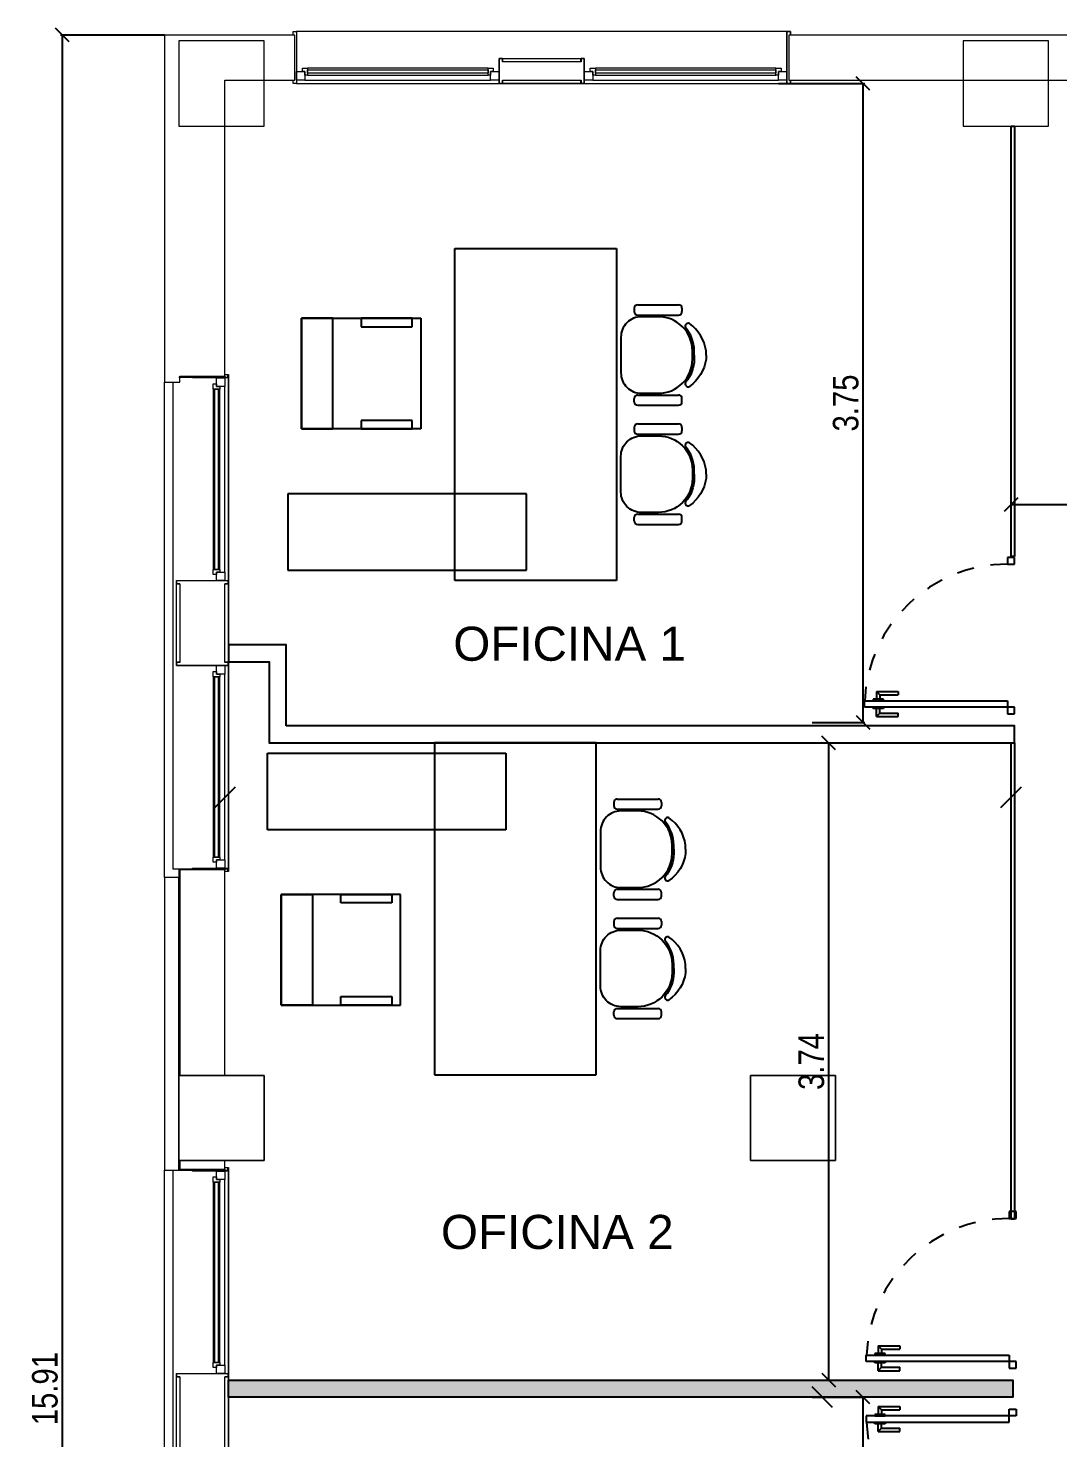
# Model space of a CAD drawing. Header units: millimetres. Extents: x 38 to 139, y 58 to 123.
# Drawn here: x 38.72 to 44.77, y 76.27 to 84.55 of the extents above; entities that cross this region are included whole.
import ezdxf

# ---------------------------------------------------------------- set-up
doc = ezdxf.new("R2010")
doc.units = ezdxf.units.MM
doc.linetypes.add('Hidden', pattern=[7.14375, 4.7625, -2.38125])
doc.linetypes.add('Hidden_2_', pattern=[0.007144, 0.004763, -0.002381])
for name, color, linetype, lineweight in [('A-FLOROTM', 7, 'Continuous', 9), ('A-GLAZIDM', 7, 'Continuous', 9), ('A-WALL', 7, 'Continuous', 9), ('DIMENSION', 1, 'Continuous', 25), ('S-COLSPRM', 7, 'Continuous', 9)]:
    doc.layers.add(name, color=color, linetype=linetype, lineweight=lineweight)
for name, color, linetype in [('EQ-Móvil', 7, 'Continuous'), ('estructura', 7, 'Continuous'), ('HATCH LADRILLO COMUN', 7, 'Continuous'), ('n carpinteria corte', 7, 'Continuous'), ('n carpinteria proyeccion', 7, 'Hidden'), ('n carpinteria vista', 7, 'Continuous'), ('Sectores', 3, 'Continuous'), ('textos', 7, 'Continuous')]:
    doc.layers.add(name, color=color, linetype=linetype)
doc.styles.add('ARIALNARROW', font='ARIALN.TTF')
doc.styles.add('MtXpl_Arial_Unicode_', font='ARIALUNI.ttf')
doc.dimstyles.new('C', dxfattribs={"dimscale": 1.5, "dimtxt": 0.15, "dimasz": 0.08, "dimexe": 0.01, "dimexo": 0, "dimgap": 0.025, "dimtad": 1, "dimzin": 0, "dimdsep": 46, "dimtxsty": 'ARIALNARROW', "dimblk": 'OBLIQUE', "dimcen": 0, "dimclrd": 256, "dimclre": 256, "dimclrt": 256, "dimadec": 0, "dimazin": 0, "dimtfac": 1.666667, "dimtofl": 0, "dimtmove": 0, "dimatfit": 0, "dimldrblk": 'OBLIQUE', "dimfxl": 0.1, "dimtolj": 1, "dimtzin": 0, "dimarcsym": 0})

# ---------------------------------------------------------------- blocks, each defined once
blk = doc.blocks.new('OFI')
at = {"color": 252}
for p, q in [((2.143599, 1.62), (2.143599, 1.6)), ((2.163599, 1.64), (2.403599, 1.64)), ((2.163599, 1.58), (2.403599, 1.58)), ((2.423599, 1.62), (2.423599, 1.6)), ((2.143599, 1.07), (2.143599, 1.09)), ((2.163599, 1.11), (2.403599, 1.11)), ((2.423599, 1.07), (2.423599, 1.09)), ((2.163599, 1.05), (2.403599, 1.05)), ((2.143599, 0.92), (2.143599, 0.9)), ((2.163599, 0.94), (2.403599, 0.94)), ((2.423599, 0.92), (2.423599, 0.9)), ((2.163599, 0.88), (2.403599, 0.88)), ((2.143599, 0.37), (2.143599, 0.39)), ((2.163599, 0.41), (2.403599, 0.41)), ((2.163599, 0.35), (2.403599, 0.35)), ((2.423599, 0.37), (2.423599, 0.39))]:
    blk.add_line(p, q, dxfattribs=at)
for points in [[(2.285, 1.57), (2.185, 1.57, 0.414214), (2.065, 1.45), (2.065, 1.24, 0.414214), (2.185, 1.12), (2.285, 1.12, 0.414214), (2.485, 1.32), (2.485, 1.37, 0.414214)], [(2.285, 0.42), (2.185, 0.42, -0.414214), (2.065, 0.54), (2.065, 0.75, -0.414214), (2.185, 0.87), (2.285, 0.87, -0.414214), (2.485, 0.67), (2.485, 0.62, -0.414214)]]:
    blk.add_lwpolyline(points, format="xyb", close=True, dxfattribs=at)
for points in [[(2.495, 1.345), (2.495, 1.37, 0.178789), (2.444574, 1.506515)], [(2.565, 1.345), (2.565, 1.37, 0.207449), (2.467145, 1.529424)], [(2.495, 1.345), (2.495, 1.32, -0.178789), (2.444574, 1.183485)], [(2.565, 1.345), (2.565, 1.32, -0.207449), (2.467145, 1.160576)], [(2.565, 0.645), (2.565, 0.67, 0.207449), (2.467145, 0.829424)], [(2.495, 0.645), (2.495, 0.67, 0.178789), (2.444574, 0.806515)], [(2.495, 0.645), (2.495, 0.62, -0.178789), (2.444574, 0.483485)], [(2.565, 0.645), (2.565, 0.62, -0.207449), (2.467145, 0.460576)]]:
    blk.add_lwpolyline(points, format="xyb", dxfattribs=at)
for centre, radius, start, end in [((2.163599, 1.62), 0.02, 90, 180), ((2.163599, 1.6), 0.02, 180, 270), ((2.403599, 1.62), 0.02, 0, 90), ((2.403599, 1.6), 0.02, 270, 0), ((2.459483, 1.5144), 0.016866, 62.979511, 207.872446), ((2.459483, 1.1756), 0.016866, 152.127554, 297.020489), ((2.163599, 1.09), 0.02, 90, 180), ((2.403599, 1.09), 0.02, 0, 90), ((2.163599, 1.07), 0.02, 180, 270), ((2.403599, 1.07), 0.02, 270, 0), ((2.163599, 0.92), 0.02, 90, 180), ((2.403599, 0.92), 0.02, 0, 90), ((2.163599, 0.9), 0.02, 180, 270), ((2.403599, 0.9), 0.02, 270, 0), ((2.459483, 0.8144), 0.016866, 62.979511, 207.872446), ((2.459483, 0.4756), 0.016866, 152.127554, 297.020489), ((2.163599, 0.39), 0.02, 90, 180), ((2.163599, 0.37), 0.02, 180, 270), ((2.403599, 0.39), 0.02, 0, 90), ((2.403599, 0.37), 0.02, 270, 0)]:
    blk.add_arc(centre, radius, start, end, dxfattribs=at)
at = {"layer": 'EQ-Móvil', "color": 252}
for p, q in [((1.09, 0.02), (1.09, 1.97)), ((1.09, 1.97), (2.04, 1.97)), ((2.04, 1.97), (2.04, 0.02)), ((0.19, 1.560555), (0.89, 1.560555)), ((0.19, 0.910555), (0.19, 1.560555)), ((0.374262, 1.560555), (0.19, 1.560555)), ((0.19, 1.560555), (0.19, 0.910555)), ((0.374262, 0.910555), (0.374262, 1.560555)), ((0.84, 1.560555), (0.54, 1.560555)), ((0.54, 1.560555), (0.54, 1.510555)), ((0.54, 1.510555), (0.84, 1.510555)), ((0.84, 1.510555), (0.84, 1.560555)), ((0.89, 1.560555), (0.89, 0.910555)), ((2.04, 1.495), (2.04, 0.495)), ((0.84, 0.960555), (0.54, 0.960555)), ((0.54, 0.960555), (0.54, 0.910555)), ((0.84, 0.910555), (0.84, 0.960555)), ((0.89, 0.910555), (0.19, 0.910555)), ((0.19, 0.910555), (0.374262, 0.910555)), ((0.54, 0.910555), (0.84, 0.910555)), ((1.51, 0.53), (0.11, 0.53)), ((0.11, 0.53), (0.11, 0.08)), ((1.51, 0.08), (1.51, 0.53)), ((0.11, 0.08), (1.51, 0.08)), ((2.04, 0.02), (1.09, 0.02))]:
    blk.add_line(p, q, dxfattribs=at)
blk = doc.blocks.new('_Oblique')
at = {"layer": 'estructura', "color": 0, "lineweight": -2}
blk.add_line((-0.5, -0.5), (0.5, 0.5), dxfattribs=at)
blk = doc.blocks.new('*D73')
at = {"layer": 'Defpoints', "color": 0}
for p in [(136.763166, 77.831209), (39.523379, 68.622821), (136.763166, 63.52282)]:
    blk.add_point(p, dxfattribs=at)
at = {"layer": 'DIMENSION', "lineweight": -2}
for p, q in [((136.763166, 77.831209), (136.763166, 63.51282)), ((39.523379, 68.622821), (39.523379, 63.51282)), ((39.523379, 63.52282), (136.763166, 63.52282))]:
    blk.add_line(p, q, dxfattribs=at)
at = {"layer": 'DIMENSION', "lineweight": -2, "xscale": 0.08, "yscale": 0.08, "zscale": 0.08, "rotation": 180}
blk.add_blockref('_Oblique', (39.523379, 63.52282), dxfattribs=at)
at = {"layer": 'DIMENSION', "lineweight": -2, "xscale": 0.08, "yscale": 0.08, "zscale": 0.08}
blk.add_blockref('_Oblique', (136.763166, 63.52282), dxfattribs=at)
at = {"layer": 'DIMENSION', "insert": (88.143273, 63.624397), "char_height": 0.15, "attachment_point": 5, "style": 'ARIALNARROW'}
blk.add_mtext('\\A1;97.24', dxfattribs=at)
blk = doc.blocks.new('*D78')
at = {"layer": 'Defpoints', "color": 0}
for p in [(43.325335, 76.506209), (43.625225, 76.506209), (43.625225, 72.757227)]:
    blk.add_point(p, dxfattribs=at)
at = {"layer": 'DIMENSION', "lineweight": -2}
for p, q in [((43.325335, 76.506209), (43.635225, 76.506209)), ((43.625225, 72.757227), (43.625225, 76.506209)), ((43.625225, 72.757227), (43.615225, 72.757227))]:
    blk.add_line(p, q, dxfattribs=at)
at = {"layer": 'DIMENSION', "lineweight": -2, "xscale": 0.08, "yscale": 0.08, "zscale": 0.08}
for p, rotation in [((43.625225, 76.506209), 90), ((43.625225, 72.757227), 270)]:
    blk.add_blockref('_Oblique', p, dxfattribs=dict(at, rotation=rotation))
at = {"layer": 'DIMENSION', "insert": (43.523648, 74.631718), "char_height": 0.15, "attachment_point": 5, "rotation": 90, "style": 'ARIALNARROW'}
blk.add_mtext('\\A1;3.75', dxfattribs=at)
blk = doc.blocks.new('*D79')
at = {"layer": 'Defpoints', "color": 0}
for p in [(42.860497, 80.349959), (43.423573, 80.349959), (43.123573, 76.606209)]:
    blk.add_point(p, dxfattribs=at)
at = {"layer": 'DIMENSION', "lineweight": -2}
for p, q in [((42.860497, 80.349959), (43.433573, 80.349959)), ((43.423573, 76.606209), (43.423573, 80.349959)), ((43.123573, 76.606209), (43.433573, 76.606209))]:
    blk.add_line(p, q, dxfattribs=at)
at = {"layer": 'DIMENSION', "lineweight": -2, "xscale": 0.08, "yscale": 0.08, "zscale": 0.08}
for p, rotation in [((43.423573, 80.349959), 90), ((43.423573, 76.606209), 270)]:
    blk.add_blockref('_Oblique', p, dxfattribs=dict(at, rotation=rotation))
at = {"layer": 'DIMENSION', "insert": (43.321997, 78.478084), "char_height": 0.15, "attachment_point": 5, "rotation": 90, "style": 'ARIALNARROW'}
blk.add_mtext('\\A1;3.74', dxfattribs=at)
blk = doc.blocks.new('*D80')
at = {"layer": 'Defpoints', "color": 0}
for p in [(43.129017, 84.223709), (43.625335, 84.223709), (43.325335, 80.469988)]:
    blk.add_point(p, dxfattribs=at)
at = {"layer": 'DIMENSION', "lineweight": -2}
for p, q in [((43.129017, 84.223709), (43.635335, 84.223709)), ((43.625335, 80.469988), (43.625335, 84.223709)), ((43.325335, 80.469988), (43.635335, 80.469988))]:
    blk.add_line(p, q, dxfattribs=at)
at = {"layer": 'DIMENSION', "lineweight": -2, "xscale": 0.08, "yscale": 0.08, "zscale": 0.08}
for p, rotation in [((43.625335, 84.223709), 90), ((43.625335, 80.469988), 270)]:
    blk.add_blockref('_Oblique', p, dxfattribs=dict(at, rotation=rotation))
at = {"layer": 'DIMENSION', "insert": (43.523758, 82.346848), "char_height": 0.15, "attachment_point": 5, "rotation": 90, "style": 'ARIALNARROW'}
blk.add_mtext('\\A1;3.75', dxfattribs=at)
blk = doc.blocks.new('*D81')
at = {"layer": 'Defpoints', "color": 0}
for p in [(44.49367, 81.749695), (49.42126, 81.749695), (49.42126, 81.749695)]:
    blk.add_point(p, dxfattribs=at)
at = {"layer": 'DIMENSION', "lineweight": -2}
for p, q in [((44.49367, 81.749695), (44.49367, 81.759695)), ((44.49367, 81.749695), (49.42126, 81.749695)), ((49.42126, 81.749695), (49.42126, 81.759695))]:
    blk.add_line(p, q, dxfattribs=at)
at = {"layer": 'DIMENSION', "lineweight": -2, "xscale": 0.08, "yscale": 0.08, "zscale": 0.08, "rotation": 180}
blk.add_blockref('_Oblique', (44.49367, 81.749695), dxfattribs=at)
at = {"layer": 'DIMENSION', "lineweight": -2, "xscale": 0.08, "yscale": 0.08, "zscale": 0.08}
blk.add_blockref('_Oblique', (49.42126, 81.749695), dxfattribs=at)
at = {"layer": 'DIMENSION', "insert": (46.957465, 81.851272), "char_height": 0.15, "attachment_point": 5, "style": 'ARIALNARROW'}
blk.add_mtext('\\A1;4.93', dxfattribs=at)
blk = doc.blocks.new('*D101')
at = {"layer": 'Defpoints', "color": 0}
for p in [(39.523379, 84.508709), (38.923379, 68.603709), (39.523379, 68.603709)]:
    blk.add_point(p, dxfattribs=at)
at = {"layer": 'DIMENSION', "lineweight": -2}
for p, q in [((39.523379, 84.508709), (38.913379, 84.508709)), ((38.923379, 84.508709), (38.923379, 68.603709)), ((39.523379, 68.603709), (38.913379, 68.603709))]:
    blk.add_line(p, q, dxfattribs=at)
at = {"layer": 'DIMENSION', "lineweight": -2, "xscale": 0.08, "yscale": 0.08, "zscale": 0.08}
for p, rotation in [((38.923379, 84.508709), 90), ((38.923379, 68.603709), 270)]:
    blk.add_blockref('_Oblique', p, dxfattribs=dict(at, rotation=rotation))
at = {"layer": 'DIMENSION', "insert": (38.821803, 76.556209), "char_height": 0.15, "attachment_point": 5, "rotation": 90, "style": 'ARIALNARROW'}
blk.add_mtext('\\A1;15.91', dxfattribs=at)

msp = doc.modelspace()

# ---------------------------------------------------------------- hatches: boundary and pattern name
at = {"layer": 'HATCH LADRILLO COMUN'}
msp.add_hatch(color=252, dxfattribs=at).paths.add_polyline_path([(44.50367, 76.606209), (39.898379, 76.606209), (39.898379, 76.506209), (44.50367, 76.506209)])

# ---------------------------------------------------------------- linework, layer by layer
at = {"color": 252}
for p, q in [((42.161978, 79.999959), (42.161978, 79.979959)), ((42.181978, 80.019959), (42.421978, 80.019959)), ((42.441978, 79.999959), (42.441978, 79.979959)), ((42.181978, 79.959959), (42.421978, 79.959959)), ((42.161978, 79.449959), (42.161978, 79.469959)), ((42.181978, 79.489959), (42.421978, 79.489959)), ((42.181978, 79.429959), (42.421978, 79.429959)), ((42.441978, 79.449959), (42.441978, 79.469959)), ((42.161978, 79.299959), (42.161978, 79.279959)), ((42.181978, 79.319959), (42.421978, 79.319959)), ((42.181978, 79.259959), (42.421978, 79.259959)), ((42.441978, 79.299959), (42.441978, 79.279959)), ((42.161978, 78.749959), (42.161978, 78.769959)), ((42.181978, 78.789959), (42.421978, 78.789959)), ((42.441978, 78.749959), (42.441978, 78.769959)), ((42.181978, 78.729959), (42.421978, 78.729959))]:
    msp.add_line(p, q, dxfattribs=at)
for points in [[(42.303379, 79.949959), (42.203379, 79.949959, 0.414214), (42.083379, 79.829959), (42.083379, 79.619959, 0.414214), (42.203379, 79.499959), (42.303379, 79.499959, 0.414214), (42.503379, 79.699959), (42.503379, 79.749959, 0.414214)], [(42.303379, 78.799959), (42.203379, 78.799959, -0.414214), (42.083379, 78.919959), (42.083379, 79.129959, -0.414214), (42.203379, 79.249959), (42.303379, 79.249959, -0.414214), (42.503379, 79.049959), (42.503379, 78.999959, -0.414214)]]:
    msp.add_lwpolyline(points, format="xyb", close=True, dxfattribs=at)
for points in [[(42.513379, 79.724959), (42.513379, 79.749959, 0.178789), (42.462953, 79.886474)], [(42.583379, 79.724959), (42.583379, 79.749959, 0.207449), (42.485524, 79.909384)], [(42.513379, 79.724959), (42.513379, 79.699959, -0.178789), (42.462953, 79.563444)], [(42.583379, 79.724959), (42.583379, 79.699959, -0.207449), (42.485524, 79.540535)], [(42.513379, 79.024959), (42.513379, 79.049959, 0.178789), (42.462953, 79.186474)], [(42.583379, 79.024959), (42.583379, 79.049959, 0.207449), (42.485524, 79.209384)], [(42.513379, 79.024959), (42.513379, 78.999959, -0.178789), (42.462953, 78.863444)], [(42.583379, 79.024959), (42.583379, 78.999959, -0.207449), (42.485524, 78.840535)]]:
    msp.add_lwpolyline(points, format="xyb", dxfattribs=at)
for centre, radius, start, end in [((42.181978, 79.999959), 0.02, 90, 180), ((42.421978, 79.999959), 0.02, 0, 90), ((42.181978, 79.979959), 0.02, 180, 270), ((42.421978, 79.979959), 0.02, 270, 0), ((42.477862, 79.894359), 0.016866, 62.979511, 207.872446), ((42.477862, 79.55556), 0.016866, 152.127554, 297.020489), ((42.181978, 79.469959), 0.02, 90, 180), ((42.181978, 79.449959), 0.02, 180, 270), ((42.421978, 79.469959), 0.02, 0, 90), ((42.421978, 79.449959), 0.02, 270, 0), ((42.181978, 79.299959), 0.02, 90, 180), ((42.181978, 79.279959), 0.02, 180, 270), ((42.421978, 79.299959), 0.02, 0, 90), ((42.421978, 79.279959), 0.02, 270, 0), ((42.477862, 79.194359), 0.016866, 62.979511, 207.872446), ((42.477862, 78.85556), 0.016866, 152.127554, 297.020489), ((42.181978, 78.769959), 0.02, 90, 180), ((42.421978, 78.769959), 0.02, 0, 90), ((42.181978, 78.749959), 0.02, 180, 270), ((42.421978, 78.749959), 0.02, 270, 0)]:
    msp.add_arc(centre, radius, start, end, dxfattribs=at)
at = {"layer": 'A-FLOROTM', "color": 252}
msp.add_line((39.863379, 78.398709), (39.863379, 78.395988), dxfattribs=at)
at = {"layer": 'A-GLAZIDM', "color": 252}
for p, q in [((40.278379, 84.528709), (40.298379, 84.528709)), ((40.278379, 84.508709), (40.278379, 84.528709)), ((43.178379, 84.528709), (40.298379, 84.528709)), ((40.298379, 84.528709), (40.298379, 84.223709)), ((43.178379, 84.528709), (40.298379, 84.528709)), ((43.178379, 84.528709), (43.178379, 84.223709)), ((43.198379, 84.528709), (43.178379, 84.528709)), ((43.198379, 84.508709), (43.198379, 84.528709)), ((41.423379, 84.313709), (40.363379, 84.313709)), ((43.113379, 84.313709), (42.053379, 84.313709)), ((40.278379, 84.223709), (40.278379, 84.243709)), ((40.298379, 84.223709), (40.278379, 84.223709)), ((40.298379, 84.223709), (43.178379, 84.223709)), ((40.298379, 84.223709), (41.508379, 84.223709)), ((40.348379, 84.243709), (41.438379, 84.243709)), ((40.363379, 84.273709), (41.423379, 84.273709)), ((41.968379, 84.223709), (43.178379, 84.223709)), ((42.038379, 84.243709), (43.128379, 84.243709)), ((42.053379, 84.273709), (43.113379, 84.273709)), ((43.178379, 84.223709), (43.198379, 84.223709)), ((43.198379, 84.223709), (43.198379, 84.243709)), ((39.608379, 82.498709), (39.688379, 82.498709)), ((39.780379, 82.498709), (39.896379, 82.498709)), ((39.898379, 79.613709), (39.898379, 82.493709)), ((39.898379, 82.493709), (39.898379, 81.283709)), ((39.573379, 82.46871), (39.573379, 79.608709)), ((39.808379, 82.428709), (39.808379, 81.368709)), ((39.848379, 81.368709), (39.848379, 82.428709)), ((39.878379, 81.353709), (39.878379, 82.443709)), ((39.878379, 79.663709), (39.878379, 80.753709)), ((39.898379, 80.823709), (39.898379, 79.613709)), ((39.808379, 80.738709), (39.808379, 79.678709)), ((39.848379, 79.678709), (39.848379, 80.738709)), ((39.688379, 79.608709), (39.573379, 79.608709)), ((39.896379, 79.608709), (39.780379, 79.608709)), ((39.573379, 77.839709), (39.573379, 74.949709)), ((39.608379, 77.839709), (39.688379, 77.839709)), ((39.780379, 77.839709), (39.896379, 77.839709)), ((39.808379, 77.769709), (39.808379, 76.709709)), ((39.848379, 76.709709), (39.848379, 77.769709)), ((39.878379, 76.694709), (39.878379, 77.784709)), ((39.898379, 74.954709), (39.898379, 77.834709)), ((39.898379, 77.834709), (39.898379, 76.624709))]:
    msp.add_line(p, q, dxfattribs=at)
at = {"layer": 'A-GLAZIDM', "color": 252, "lineweight": 18}
for p, q in [((40.278379, 84.528709), (40.298379, 84.528709)), ((40.278379, 84.508709), (40.278379, 84.528709)), ((40.298379, 84.528709), (40.298379, 84.223709)), ((43.178379, 84.528709), (43.198379, 84.528709)), ((43.178379, 84.223709), (43.178379, 84.528709)), ((43.198379, 84.528709), (43.198379, 84.508709)), ((40.333379, 84.293709), (40.333379, 84.313709)), ((40.333379, 84.313709), (40.363379, 84.313709)), ((40.363379, 84.313709), (40.363379, 84.273709)), ((41.423379, 84.273709), (41.423379, 84.313709)), ((41.423379, 84.313709), (41.453379, 84.313709)), ((41.453379, 84.313709), (41.453379, 84.293709)), ((41.488379, 84.223709), (41.488379, 84.371209)), ((41.488379, 84.371209), (41.508379, 84.371209)), ((41.489379, 84.370209), (41.489379, 84.224709)), ((41.507379, 84.370209), (41.489379, 84.370209)), ((41.507379, 84.351209), (41.507379, 84.370209)), ((41.508379, 84.351209), (41.507379, 84.351209)), ((41.508379, 84.371209), (41.968379, 84.371209)), ((41.508379, 84.351209), (41.508379, 84.371209)), ((41.508379, 84.371209), (41.508379, 84.351209)), ((41.968379, 84.351209), (41.508379, 84.351209)), ((41.968379, 84.371209), (41.968379, 84.351209)), ((41.968379, 84.371209), (41.988379, 84.371209)), ((41.968379, 84.351209), (41.968379, 84.371209)), ((41.969379, 84.351209), (41.968379, 84.351209)), ((41.969379, 84.370209), (41.969379, 84.351209)), ((41.987379, 84.370209), (41.969379, 84.370209)), ((41.987379, 84.224709), (41.987379, 84.370209)), ((41.988379, 84.371209), (41.988379, 84.223709)), ((42.023379, 84.293709), (42.023379, 84.313709)), ((42.023379, 84.313709), (42.053379, 84.313709)), ((42.053379, 84.313709), (42.053379, 84.273709)), ((43.113379, 84.273709), (43.113379, 84.313709)), ((43.113379, 84.313709), (43.143379, 84.313709)), ((43.143379, 84.313709), (43.143379, 84.293709)), ((40.278379, 84.223709), (40.278379, 84.243709)), ((40.298379, 84.223709), (40.278379, 84.223709)), ((40.298379, 84.243709), (40.298379, 84.293709)), ((40.298379, 84.293709), (40.348379, 84.293709)), ((40.348379, 84.243709), (40.298379, 84.243709)), ((40.348379, 84.293709), (40.333379, 84.293709)), ((40.348379, 84.273709), (40.348379, 84.293709)), ((40.348379, 84.293709), (40.348379, 84.243709)), ((40.363379, 84.273709), (40.348379, 84.273709)), ((40.363379, 84.303709), (41.423379, 84.303709)), ((40.363379, 84.283709), (40.363379, 84.303709)), ((41.423379, 84.283709), (40.363379, 84.283709)), ((41.423379, 84.303709), (41.423379, 84.283709)), ((41.438379, 84.273709), (41.423379, 84.273709)), ((41.438379, 84.293709), (41.438379, 84.273709)), ((41.453379, 84.293709), (41.438379, 84.293709)), ((41.438379, 84.243709), (41.438379, 84.293709)), ((41.438379, 84.293709), (41.488379, 84.293709)), ((41.488379, 84.243709), (41.438379, 84.243709)), ((41.488379, 84.293709), (41.488379, 84.243709)), ((41.508379, 84.223709), (41.488379, 84.223709)), ((41.489379, 84.224709), (41.507379, 84.224709)), ((41.507379, 84.243709), (41.508379, 84.243709)), ((41.507379, 84.224709), (41.507379, 84.243709)), ((41.508379, 84.243709), (41.508379, 84.223709)), ((41.508379, 84.243709), (41.968379, 84.243709)), ((41.508379, 84.223709), (41.508379, 84.243709)), ((41.968379, 84.223709), (41.508379, 84.223709)), ((41.968379, 84.243709), (41.969379, 84.243709)), ((41.968379, 84.223709), (41.968379, 84.243709)), ((41.968379, 84.243709), (41.968379, 84.223709)), ((41.988379, 84.223709), (41.968379, 84.223709)), ((41.969379, 84.243709), (41.969379, 84.224709)), ((41.969379, 84.224709), (41.987379, 84.224709)), ((41.988379, 84.243709), (41.988379, 84.293709)), ((41.988379, 84.293709), (42.038379, 84.293709)), ((42.038379, 84.243709), (41.988379, 84.243709)), ((42.038379, 84.293709), (42.023379, 84.293709)), ((42.038379, 84.273709), (42.038379, 84.293709)), ((42.038379, 84.293709), (42.038379, 84.243709)), ((42.053379, 84.273709), (42.038379, 84.273709)), ((42.053379, 84.303709), (43.113379, 84.303709)), ((42.053379, 84.283709), (42.053379, 84.303709)), ((43.113379, 84.283709), (42.053379, 84.283709)), ((43.113379, 84.303709), (43.113379, 84.283709)), ((43.128379, 84.273709), (43.113379, 84.273709)), ((43.128379, 84.293709), (43.128379, 84.273709)), ((43.143379, 84.293709), (43.128379, 84.293709)), ((43.128379, 84.243709), (43.128379, 84.293709)), ((43.128379, 84.293709), (43.178379, 84.293709)), ((43.178379, 84.243709), (43.128379, 84.243709)), ((43.178379, 84.293709), (43.178379, 84.243709)), ((43.198379, 84.223709), (43.178379, 84.223709)), ((43.198379, 84.243709), (43.198379, 84.223709)), ((39.688379, 82.498709), (39.778379, 82.498709)), ((39.688379, 82.493709), (39.688379, 82.498709)), ((39.898379, 82.493709), (39.688379, 82.493709)), ((39.690379, 82.496709), (39.690379, 82.495709)), ((39.780379, 82.496709), (39.690379, 82.496709)), ((39.690379, 82.495709), (39.896379, 82.495709)), ((39.778379, 82.498709), (39.778379, 82.503709)), ((39.780379, 82.503709), (39.780379, 82.496709)), ((39.828379, 82.493709), (39.878379, 82.493709)), ((39.828379, 82.443709), (39.828379, 82.493709)), ((39.878379, 82.513709), (39.898379, 82.513709)), ((39.896379, 82.511709), (39.878379, 82.511709)), ((39.878379, 82.493709), (39.878379, 82.443709)), ((39.896379, 82.495709), (39.896379, 82.511709)), ((39.898379, 82.513709), (39.898379, 82.493709)), ((39.808379, 82.458709), (39.828379, 82.458709)), ((39.808379, 82.428709), (39.808379, 82.458709)), ((39.848379, 82.428709), (39.808379, 82.428709)), ((39.818379, 82.428709), (39.838379, 82.428709)), ((39.818379, 81.368709), (39.818379, 82.428709)), ((39.828379, 82.458709), (39.828379, 82.443709)), ((39.828379, 82.443709), (39.848379, 82.443709)), ((39.878379, 82.443709), (39.828379, 82.443709)), ((39.838379, 82.428709), (39.838379, 81.368709)), ((39.848379, 82.443709), (39.848379, 82.428709)), ((39.808379, 81.368709), (39.848379, 81.368709)), ((39.808379, 81.338709), (39.808379, 81.368709)), ((39.828379, 81.338709), (39.808379, 81.338709)), ((39.838379, 81.368709), (39.818379, 81.368709)), ((39.828379, 81.353709), (39.828379, 81.338709)), ((39.848379, 81.353709), (39.828379, 81.353709)), ((39.828379, 81.353709), (39.878379, 81.353709)), ((39.828379, 81.303709), (39.828379, 81.353709)), ((39.848379, 81.368709), (39.848379, 81.353709)), ((39.878379, 81.353709), (39.878379, 81.303709)), ((39.593379, 81.283709), (39.593379, 81.303709)), ((39.593379, 81.303709), (39.898379, 81.303709)), ((39.613379, 81.283709), (39.593379, 81.283709)), ((39.594379, 81.302709), (39.594379, 81.284709)), ((39.897379, 81.302709), (39.594379, 81.302709)), ((39.594379, 81.284709), (39.613379, 81.284709)), ((39.594379, 81.283709), (39.614379, 81.283709)), ((39.594379, 80.823709), (39.594379, 81.283709)), ((39.613379, 81.284709), (39.613379, 81.283709)), ((39.614379, 81.283709), (39.614379, 80.823709)), ((39.878379, 81.303709), (39.828379, 81.303709)), ((39.878379, 81.284709), (39.897379, 81.284709)), ((39.878379, 81.283709), (39.878379, 81.284709)), ((39.898379, 81.283709), (39.878379, 81.283709)), ((39.878379, 81.283709), (39.898379, 81.283709)), ((39.878379, 80.823709), (39.878379, 81.283709)), ((39.897379, 81.284709), (39.897379, 81.302709)), ((39.898379, 81.303709), (39.898379, 81.283709)), ((39.898379, 81.283709), (39.898379, 80.823709)), ((39.593379, 80.823709), (39.613379, 80.823709)), ((39.593379, 80.803709), (39.593379, 80.823709)), ((39.898379, 80.803709), (39.593379, 80.803709)), ((39.614379, 80.823709), (39.594379, 80.823709)), ((39.594379, 80.822709), (39.594379, 80.804709)), ((39.613379, 80.822709), (39.594379, 80.822709)), ((39.594379, 80.804709), (39.897379, 80.804709)), ((39.613379, 80.823709), (39.613379, 80.822709)), ((39.808379, 80.768709), (39.828379, 80.768709)), ((39.808379, 80.738709), (39.808379, 80.768709)), ((39.828379, 80.803709), (39.878379, 80.803709)), ((39.828379, 80.753709), (39.828379, 80.803709)), ((39.828379, 80.768709), (39.828379, 80.753709)), ((39.828379, 80.753709), (39.848379, 80.753709)), ((39.878379, 80.753709), (39.828379, 80.753709)), ((39.848379, 80.753709), (39.848379, 80.738709)), ((39.878379, 80.823709), (39.898379, 80.823709)), ((39.878379, 80.822709), (39.878379, 80.823709)), ((39.898379, 80.823709), (39.878379, 80.823709)), ((39.897379, 80.822709), (39.878379, 80.822709)), ((39.878379, 80.803709), (39.878379, 80.753709)), ((39.897379, 80.804709), (39.897379, 80.822709)), ((39.898379, 80.823709), (39.898379, 80.803709)), ((39.848379, 80.738709), (39.808379, 80.738709)), ((39.818379, 80.738709), (39.838379, 80.738709)), ((39.818379, 79.678709), (39.818379, 80.738709)), ((39.838379, 80.738709), (39.838379, 79.678709)), ((39.808379, 79.678709), (39.848379, 79.678709)), ((39.808379, 79.648709), (39.808379, 79.678709)), ((39.838379, 79.678709), (39.818379, 79.678709)), ((39.848379, 79.678709), (39.848379, 79.663709)), ((39.688379, 79.613709), (39.898379, 79.613709)), ((39.688379, 79.608709), (39.688379, 79.613709)), ((39.778379, 79.608709), (39.688379, 79.608709)), ((39.690379, 79.611709), (39.690379, 79.610709)), ((39.896379, 79.611709), (39.690379, 79.611709)), ((39.690379, 79.610709), (39.780379, 79.610709)), ((39.778379, 79.603709), (39.778379, 79.608709)), ((39.780379, 79.610709), (39.780379, 79.603709)), ((39.828379, 79.648709), (39.808379, 79.648709)), ((39.828379, 79.663709), (39.828379, 79.648709)), ((39.848379, 79.663709), (39.828379, 79.663709)), ((39.828379, 79.663709), (39.878379, 79.663709)), ((39.828379, 79.613709), (39.828379, 79.663709)), ((39.878379, 79.613709), (39.828379, 79.613709)), ((39.878379, 79.663709), (39.878379, 79.613709)), ((39.878379, 79.595709), (39.896379, 79.595709)), ((39.898379, 79.593709), (39.878379, 79.593709)), ((39.896379, 79.595709), (39.896379, 79.611709)), ((39.898379, 79.613709), (39.898379, 79.593709)), ((39.878379, 77.854709), (39.898379, 77.854709)), ((39.896379, 77.852709), (39.878379, 77.852709)), ((39.896379, 77.836709), (39.896379, 77.852709)), ((39.898379, 77.854709), (39.898379, 77.834709)), ((39.688379, 77.839709), (39.778379, 77.839709)), ((39.688379, 77.834709), (39.688379, 77.839709)), ((39.898379, 77.834709), (39.688379, 77.834709)), ((39.690379, 77.837709), (39.690379, 77.836709)), ((39.780379, 77.837709), (39.690379, 77.837709)), ((39.690379, 77.836709), (39.896379, 77.836709)), ((39.778379, 77.839709), (39.778379, 77.844709)), ((39.780379, 77.844709), (39.780379, 77.837709)), ((39.808379, 77.799709), (39.828379, 77.799709)), ((39.808379, 77.769709), (39.808379, 77.799709)), ((39.848379, 77.769709), (39.808379, 77.769709)), ((39.818379, 77.769709), (39.838379, 77.769709)), ((39.818379, 76.709709), (39.818379, 77.769709)), ((39.828379, 77.834709), (39.878379, 77.834709)), ((39.828379, 77.784709), (39.828379, 77.834709)), ((39.828379, 77.799709), (39.828379, 77.784709)), ((39.828379, 77.784709), (39.848379, 77.784709)), ((39.878379, 77.784709), (39.828379, 77.784709)), ((39.838379, 77.769709), (39.838379, 76.709709)), ((39.848379, 77.784709), (39.848379, 77.769709)), ((39.878379, 77.834709), (39.878379, 77.784709)), ((39.808379, 76.709709), (39.848379, 76.709709)), ((39.808379, 76.679709), (39.808379, 76.709709)), ((39.838379, 76.709709), (39.818379, 76.709709)), ((39.828379, 76.694709), (39.828379, 76.679709)), ((39.848379, 76.694709), (39.828379, 76.694709)), ((39.828379, 76.694709), (39.878379, 76.694709)), ((39.828379, 76.644709), (39.828379, 76.694709)), ((39.848379, 76.709709), (39.848379, 76.694709)), ((39.878379, 76.694709), (39.878379, 76.644709)), ((39.593379, 76.624709), (39.593379, 76.644709)), ((39.593379, 76.644709), (39.898379, 76.644709)), ((39.613379, 76.624709), (39.593379, 76.624709)), ((39.594379, 76.643709), (39.594379, 76.625709)), ((39.897379, 76.643709), (39.594379, 76.643709)), ((39.594379, 76.625709), (39.613379, 76.625709)), ((39.594379, 76.624709), (39.614379, 76.624709)), ((39.594379, 76.164709), (39.594379, 76.624709)), ((39.613379, 76.625709), (39.613379, 76.624709)), ((39.614379, 76.624709), (39.614379, 76.164709)), ((39.828379, 76.679709), (39.808379, 76.679709)), ((39.878379, 76.644709), (39.828379, 76.644709)), ((39.878379, 76.625709), (39.897379, 76.625709)), ((39.878379, 76.624709), (39.878379, 76.625709)), ((39.898379, 76.624709), (39.878379, 76.624709)), ((39.878379, 76.624709), (39.898379, 76.624709)), ((39.878379, 76.164709), (39.878379, 76.624709)), ((39.897379, 76.625709), (39.897379, 76.643709)), ((39.898379, 76.644709), (39.898379, 76.624709)), ((39.898379, 76.624709), (39.898379, 76.164709))]:
    msp.add_line(p, q, dxfattribs=at)
at = {"layer": 'A-WALL', "color": 252, "lineweight": 18}
for p, q in [((40.288379, 84.508709), (39.523379, 84.508709)), ((39.523379, 84.508709), (39.523379, 82.46871)), ((40.288379, 84.243709), (40.288379, 84.508709)), ((45.560732, 84.508709), (43.188379, 84.508709)), ((43.188379, 84.508709), (43.188379, 84.243709)), ((39.878379, 84.243709), (40.288379, 84.243709)), ((39.878379, 82.503709), (39.878379, 84.243709)), ((43.188379, 84.243709), (45.560732, 84.243709)), ((39.608379, 83.973709), (40.108379, 83.973709)), ((39.613379, 82.503709), (39.878379, 82.503709)), ((39.523379, 82.46871), (39.613379, 82.46871)), ((39.613379, 79.603709), (39.613379, 78.398709)), ((39.878379, 79.603709), (39.613379, 79.603709)), ((39.878379, 78.398709), (39.878379, 79.603709)), ((39.523379, 79.558376), (39.523379, 77.839709)), ((39.608379, 79.558376), (39.523379, 79.558376)), ((39.608379, 77.839709), (39.608379, 79.558376)), ((39.878379, 78.398709), (39.878379, 78.953709)), ((39.608379, 78.395988), (40.108379, 78.395988)), ((39.608379, 77.896001), (39.608379, 78.395988)), ((39.613379, 78.398709), (39.878379, 78.398709)), ((40.108379, 78.395988), (40.108379, 77.896001)), ((42.963387, 78.395988), (43.048387, 78.395988)), ((42.963387, 78.395988), (43.463387, 78.395988)), ((42.963387, 77.896001), (42.963387, 78.395988)), ((43.378387, 78.395988), (43.463387, 78.395988)), ((43.463387, 78.395988), (43.463387, 77.896001)), ((40.108379, 77.896001), (39.608379, 77.896001)), ((39.613379, 77.895988), (39.613379, 77.844709)), ((39.878379, 77.895988), (39.613379, 77.895988)), ((39.878379, 77.844709), (39.878379, 77.895988)), ((43.463387, 77.896001), (42.963387, 77.896001)), ((39.523379, 77.839709), (39.608379, 77.839709)), ((39.613379, 77.844709), (39.878379, 77.844709))]:
    msp.add_line(p, q, dxfattribs=at)
at = {"layer": 'A-WALL', "color": 252}
for p, q in [((39.613379, 82.46871), (39.613379, 82.503709)), ((39.878379, 82.503709), (39.878379, 82.498709)), ((39.523379, 79.558376), (39.523379, 82.46871)), ((39.608379, 79.608709), (39.608379, 79.558376)), ((39.613379, 79.603709), (39.613379, 79.608709)), ((39.878379, 79.608709), (39.878379, 79.603709)), ((39.523379, 74.921209), (39.523379, 77.839709)), ((39.613379, 77.839709), (39.613379, 77.844709)), ((39.878379, 77.844709), (39.878379, 77.839709))]:
    msp.add_line(p, q, dxfattribs=at)
at = {"layer": 'EQ-Móvil', "color": 252}
for p, q in [((42.058379, 80.349959), (41.108379, 80.349959)), ((41.108379, 80.349959), (41.108379, 78.399959)), ((42.058379, 78.399959), (42.058379, 80.349959)), ((40.128379, 79.839959), (40.128379, 80.289959)), ((40.128379, 80.289959), (41.528379, 80.289959)), ((41.528379, 80.289959), (41.528379, 79.839959)), ((41.528379, 79.839959), (40.128379, 79.839959)), ((42.058379, 78.874959), (42.058379, 79.874959)), ((40.908379, 79.459404), (40.208379, 79.459404)), ((40.208379, 79.459404), (40.208379, 78.809404)), ((40.208379, 79.459404), (40.392641, 79.459404)), ((40.208379, 78.809404), (40.208379, 79.459404)), ((40.392641, 79.459404), (40.392641, 78.809404)), ((40.558379, 79.409404), (40.558379, 79.459404)), ((40.558379, 79.459404), (40.858379, 79.459404)), ((40.858379, 79.459404), (40.858379, 79.409404)), ((40.908379, 78.809404), (40.908379, 79.459404)), ((40.858379, 79.409404), (40.558379, 79.409404)), ((40.558379, 78.809404), (40.558379, 78.859404)), ((40.558379, 78.859404), (40.858379, 78.859404)), ((40.858379, 78.859404), (40.858379, 78.809404)), ((40.208379, 78.809404), (40.908379, 78.809404)), ((40.392641, 78.809404), (40.208379, 78.809404)), ((40.858379, 78.809404), (40.558379, 78.809404)), ((41.108379, 78.399959), (42.058379, 78.399959))]:
    msp.add_line(p, q, dxfattribs=at)
at = {"layer": 'estructura', "color": 252, "lineweight": -2}
for p, q in [((39.938379, 80.089461), (39.818379, 79.969461)), ((44.43367, 79.969461), (44.55367, 80.089461)), ((44.55367, 80.089461), (44.43367, 79.969461)), ((43.445335, 76.446209), (43.325335, 76.566209))]:
    msp.add_line(p, q, dxfattribs=at)
at = {"layer": 'n carpinteria corte', "color": 252}
for p, q in [((44.49367, 81.444959), (44.49367, 83.973709)), ((44.49367, 83.973709), (44.51367, 83.973709)), ((44.51367, 83.973709), (44.51367, 81.444959)), ((44.51367, 81.439959), (44.47367, 81.439959)), ((44.47367, 81.439959), (44.47367, 81.399959)), ((44.51367, 81.444959), (44.49367, 81.444959)), ((44.51367, 81.399959), (44.51367, 81.439959)), ((44.47367, 81.399959), (44.51367, 81.399959)), ((43.63367, 80.559959), (43.63367, 80.597293)), ((43.63367, 80.597293), (44.47367, 80.597293)), ((44.47367, 80.597293), (44.47367, 80.559959)), ((44.47367, 80.559959), (43.63367, 80.559959)), ((44.51367, 80.559959), (44.47367, 80.559959)), ((44.47367, 80.559959), (44.47367, 80.519959)), ((44.47367, 80.519959), (44.51367, 80.519959)), ((44.51367, 80.519959), (44.51367, 80.559959)), ((44.49367, 77.551197), (44.49367, 80.349959)), ((44.49367, 80.349959), (44.51367, 80.349959)), ((44.51367, 80.349959), (44.51367, 77.551197)), ((44.52367, 77.596209), (44.48367, 77.596209)), ((44.48367, 77.596209), (44.48367, 77.556209)), ((44.48367, 77.556209), (44.52367, 77.556209)), ((44.51367, 77.551197), (44.49367, 77.551197)), ((44.52367, 77.556209), (44.52367, 77.596209)), ((43.64367, 76.716209), (43.64367, 76.753543)), ((43.64367, 76.753543), (44.48367, 76.753543)), ((44.48367, 76.716209), (43.64367, 76.716209)), ((44.48367, 76.753543), (44.48367, 76.716209)), ((44.52367, 76.716209), (44.48367, 76.716209)), ((44.48367, 76.716209), (44.48367, 76.676209)), ((44.52367, 76.676209), (44.52367, 76.716209)), ((44.48367, 76.676209), (44.52367, 76.676209)), ((44.48367, 76.396209), (43.64367, 76.396209)), ((43.64367, 76.396209), (43.64367, 76.358876)), ((43.64367, 76.358876), (44.48367, 76.358876)), ((44.48367, 76.396209), (44.48367, 76.436209)), ((44.48367, 76.436209), (44.52367, 76.436209)), ((44.48367, 76.358876), (44.48367, 76.396209)), ((44.52367, 76.396209), (44.48367, 76.396209)), ((44.52367, 76.436209), (44.52367, 76.396209))]:
    msp.add_line(p, q, dxfattribs=at)
at = {"layer": 'n carpinteria proyeccion', "color": 252, "linetype": 'Hidden_2_'}
for centre, start, end in [((44.47367, 80.559959), 90, 177.452682), ((44.48367, 76.716209), 90, 177.452682), ((44.48367, 76.396209), 182.547318, 270)]:
    msp.add_arc(centre, 0.84, start, end, dxfattribs=at)
at = {"layer": 'n carpinteria vista', "color": 252, "linetype": 'Continuous'}
for p, q in [((43.744487, 80.606253), (43.68367, 80.606253)), ((43.68367, 80.606253), (43.68367, 80.597293)), ((43.68367, 80.597293), (43.744487, 80.597293)), ((43.704158, 80.652207), (43.704158, 80.606253)), ((43.704158, 80.652207), (43.831217, 80.652207)), ((43.723819, 80.632089), (43.704158, 80.652207)), ((43.723819, 80.632089), (43.723819, 80.606253)), ((43.723819, 80.632089), (43.831217, 80.632089)), ((43.744487, 80.597293), (43.744487, 80.606253)), ((43.831217, 80.652207), (43.831217, 80.632089)), ((43.68367, 80.550999), (43.68367, 80.559959)), ((43.68367, 80.559959), (43.744487, 80.559959)), ((43.744487, 80.550999), (43.68367, 80.550999)), ((43.704158, 80.505045), (43.704158, 80.550999)), ((43.723819, 80.525163), (43.704158, 80.505045)), ((43.704158, 80.505045), (43.831217, 80.505045)), ((43.723819, 80.525163), (43.723819, 80.550999)), ((43.723819, 80.525163), (43.831217, 80.525163)), ((43.744487, 80.559959), (43.744487, 80.550999)), ((43.831217, 80.505045), (43.831217, 80.525163)), ((43.714158, 76.808457), (43.714158, 76.762503)), ((43.714158, 76.808457), (43.841217, 76.808457)), ((43.733819, 76.788339), (43.714158, 76.808457)), ((43.733819, 76.788339), (43.733819, 76.762503)), ((43.733819, 76.788339), (43.841217, 76.788339)), ((43.841217, 76.808457), (43.841217, 76.788339)), ((43.754487, 76.762503), (43.69367, 76.762503)), ((43.69367, 76.762503), (43.69367, 76.753543)), ((43.69367, 76.753543), (43.754487, 76.753543)), ((43.69367, 76.707249), (43.69367, 76.716209)), ((43.69367, 76.716209), (43.754487, 76.716209)), ((43.754487, 76.707249), (43.69367, 76.707249)), ((43.714158, 76.661295), (43.714158, 76.707249)), ((43.733819, 76.681413), (43.733819, 76.707249)), ((43.754487, 76.753543), (43.754487, 76.762503)), ((43.754487, 76.716209), (43.754487, 76.707249)), ((43.733819, 76.681413), (43.714158, 76.661295)), ((43.714158, 76.661295), (43.841217, 76.661295)), ((43.733819, 76.681413), (43.841217, 76.681413)), ((43.841217, 76.661295), (43.841217, 76.681413)), ((43.714158, 76.451123), (43.714158, 76.405169)), ((43.714158, 76.451123), (43.841217, 76.451123)), ((43.733819, 76.431006), (43.714158, 76.451123)), ((43.841217, 76.451123), (43.841217, 76.431006)), ((43.754487, 76.405169), (43.69367, 76.405169)), ((43.69367, 76.405169), (43.69367, 76.396209)), ((43.69367, 76.396209), (43.754487, 76.396209)), ((43.69367, 76.349916), (43.69367, 76.358876)), ((43.69367, 76.358876), (43.754487, 76.358876)), ((43.733819, 76.431006), (43.733819, 76.405169)), ((43.733819, 76.431006), (43.841217, 76.431006)), ((43.754487, 76.396209), (43.754487, 76.405169)), ((43.754487, 76.358876), (43.754487, 76.349916)), ((43.754487, 76.349916), (43.69367, 76.349916)), ((43.714158, 76.303962), (43.714158, 76.349916)), ((43.733819, 76.32408), (43.714158, 76.303962)), ((43.714158, 76.303962), (43.841217, 76.303962)), ((43.733819, 76.32408), (43.733819, 76.349916)), ((43.733819, 76.32408), (43.841217, 76.32408)), ((43.841217, 76.303962), (43.841217, 76.32408))]:
    msp.add_line(p, q, dxfattribs=at)
at = {"layer": 'S-COLSPRM', "color": 252}
for p, q in [((40.108379, 84.473709), (39.608379, 84.473709)), ((39.608379, 84.473709), (39.608379, 83.973709)), ((40.108379, 83.973709), (40.108379, 84.473709)), ((44.713382, 84.473709), (44.213382, 84.473709)), ((44.213382, 84.473709), (44.213382, 83.973709)), ((44.713382, 83.973709), (44.713382, 84.473709)), ((44.213382, 83.973709), (44.713382, 83.973709)), ((40.108379, 78.395988), (39.608379, 78.395988)), ((39.608379, 78.395988), (39.608379, 77.895988)), ((40.108379, 77.895988), (40.108379, 78.395988)), ((43.463387, 78.395988), (42.963387, 78.395988)), ((42.963387, 78.395988), (42.963387, 77.895988)), ((43.463387, 77.895988), (43.463387, 78.395988)), ((39.608379, 77.895988), (40.108379, 77.895988)), ((42.963387, 77.895988), (43.463387, 77.895988))]:
    msp.add_line(p, q, dxfattribs=at)
at = {"layer": 'textos'}
msp.add_lwpolyline([(40.238379, 80.449959), (40.238379, 80.925376), (39.898379, 80.925376), (39.898379, 80.825376), (40.13838, 80.825376), (40.138379, 80.349959), (44.51367, 80.349959), (44.51367, 80.449959), (40.238379, 80.449959)], dxfattribs=at)
msp.add_lwpolyline([(39.898379, 76.606209), (44.50367, 76.606209), (44.50367, 76.506209), (39.898379, 76.506209)], close=True, dxfattribs=at)

# ---------------------------------------------------------------- block references
at = {"layer": 'Sectores', "color": 252, "ltscale": 0.01}
msp.add_blockref('OFI', (40.138379, 81.283709), dxfattribs=at)

# ---------------------------------------------------------------- texts
at = {"layer": 'Sectores', "style": 'MtXpl_Arial_Unicode_'}
for s, p in [('OFICINA 1', (41.219298, 80.83249)), ('OFICINA 2', (41.146699, 77.376795))]:
    msp.add_text(s, height=0.2, dxfattribs=at).set_placement(p)

# ---------------------------------------------------------------- dimensions: what is measured, and where the dimension line sits
at = {"layer": 'DIMENSION'}
for base, p1, p2, picture, middle in [((38.923379, 68.603709), (39.523379, 84.508709), (39.523379, 68.603709), '*D101', (38.821803, 76.556209)), ((43.625335, 84.223709), (43.325335, 80.469988), (43.129017, 84.223709), '*D80', (43.523758, 82.346848)), ((43.423573, 80.349959), (43.123573, 76.606209), (42.860497, 80.349959), '*D79', (43.321997, 78.478084)), ((43.625225, 76.506209), (43.625225, 72.757227), (43.325335, 76.506209), '*D78', (43.523648, 74.631718))]:
    dim = msp.add_linear_dim(base=base, p1=p1, p2=p2, angle=90, dimstyle='C', override={"dimscale": 1, "dimlfac": 1, "dimtxsty": 'ARIALNARROW', "dimtolj": 1}, dxfattribs=at)
    dim.commit()
    dim.dimension.update_dxf_attribs({"geometry": picture, "text_midpoint": middle})
for base, p1, p2, picture, middle in [((49.42126, 81.749695), (44.49367, 81.749695), (49.42126, 81.749695), '*D81', (46.957465, 81.851272)), ((136.763166, 63.52282), (39.523379, 68.622821), (136.763166, 77.831209), '*D73', (88.143273, 63.624397))]:
    dim = msp.add_linear_dim(base=base, p1=p1, p2=p2, dimstyle='C', override={"dimscale": 1, "dimlfac": 1, "dimtxsty": 'ARIALNARROW', "dimtolj": 1}, dxfattribs=at)
    dim.commit()
    dim.dimension.update_dxf_attribs({"geometry": picture, "text_midpoint": middle})

doc.saveas('drawing.dxf')
